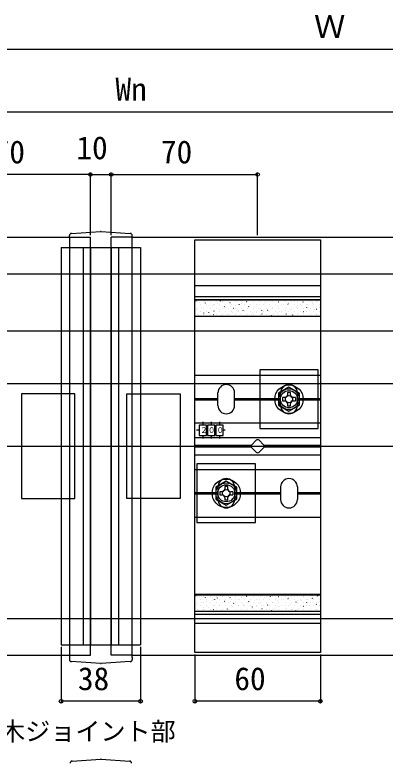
# Model space of a CAD drawing. Units: millimetres, scale not verified. Extents: x -875 to 875, y -1300 to 1292.
# Drawn here: x 173.9 to 350.9, y -552.3 to -194.4 of the extents above; entities that cross this region are included whole.
import ezdxf
from ezdxf.enums import TextEntityAlignment as Align

# ---------------------------------------------------------------- set-up
doc = ezdxf.new("R2010")
doc.units = ezdxf.units.MM
doc.header["$LTSCALE"] = 8
for name, color, linetype in [('0-1_USER1', 3, 'Continuous'), ('0-3_YKK_12', 2, 'Continuous'), ('0-4_YKK_13', 4, 'Continuous'), ('0-5_YKK_D', 6, 'Continuous'), ('0-7_YSS_K', 3, 'Continuous')]:
    doc.layers.add(name, color=color, linetype=linetype)
doc.styles.add('ＭＳ ゴシック', font='')
doc.styles.get('ＭＳ ゴシック').set_extended_font_data('MS Gothic')

msp = doc.modelspace()

# ---------------------------------------------------------------- linework, layer by layer
at = {"layer": '0-3_YKK_12'}
for p, q in [((-290, -300.75), (200.152, -300.75)), ((200.152, -300.75), (210, -300.75)), ((229.848, -300.75), (220, -300.75)), ((229.848, -300.75), (831.228, -300.75)), ((705, -345.75), (-245, -345.75)), ((-245, -370.75), (705, -370.75)), ((-90, -500.75), (200.152, -500.75)), ((229.848, -500.75), (831.228, -500.75))]:
    msp.add_line(p, q, dxfattribs=at)
for points in [[(200.152, -500.75), (210, -500.75), (210, -300.75)], [(229.848, -500.75), (220, -500.75), (220, -300.75)]]:
    msp.add_lwpolyline(points, dxfattribs=at)
at = {"layer": '0-4_YKK_13'}
for p, q in [((200.933, -298.924), (214.9, -297.992)), ((215.1, -297.992), (229.067, -298.924)), ((230, -300.99), (230, -299.924)), ((200.232, -304.78), (200.232, -303.416)), ((229.768, -303.416), (229.768, -304.78)), ((230, -300.99), (229.93, -300.92)), ((196, -305.75), (234, -305.75)), ((196, -305.75), (196, -495.75)), ((200.232, -336.682), (200.232, -304.78)), ((206.5, -305.75), (206.5, -495.75)), ((210, -305.75), (210, -495.75)), ((220, -305.75), (220, -495.75)), ((223.5, -305.75), (223.5, -495.75)), ((229.768, -304.78), (229.768, -336.682)), ((234, -305.75), (234, -495.75)), ((260, -323.85), (320, -323.85)), ((260, -329.047), (320, -329.047)), ((260, -330.574), (320, -330.574)), ((260, -338.735), (260, -330.574)), ((260, -330.761), (320, -330.761)), ((260.575, -331.367), (260.52, -331.284)), ((261.299, -331.659), (261.299, -331.609)), ((262.083, -331.768), (262.079, -331.759)), ((264.289, -331.659), (264.289, -331.609)), ((264.712, -331.169), (264.708, -331.16)), ((265.079, -332.252), (265.023, -332.168)), ((267.279, -331.659), (267.279, -331.609)), ((270.269, -331.659), (270.269, -331.609)), ((270.807, -332.338), (270.804, -332.328)), ((272.305, -331.331), (272.25, -331.248)), ((273.259, -331.659), (273.259, -331.609)), ((273.419, -331.692), (273.416, -331.682)), ((276.048, -331.093), (276.045, -331.083)), ((276.249, -331.659), (276.249, -331.609)), ((276.808, -332.216), (276.753, -332.132)), ((279.239, -331.659), (279.239, -331.609)), ((282.144, -332.261), (282.141, -332.252)), ((282.229, -331.659), (282.229, -331.609)), ((284.756, -331.615), (284.753, -331.606)), ((285.219, -331.659), (285.219, -331.609)), ((287.385, -331.016), (287.382, -331.007)), ((288.209, -331.659), (288.209, -331.609)), ((291.199, -331.659), (291.199, -331.609)), ((293.481, -332.184), (293.477, -332.175)), ((294.189, -331.659), (294.189, -331.609)), ((295.56, -330.951), (295.505, -330.867)), ((296.093, -331.538), (296.089, -331.529)), ((297.179, -331.659), (297.179, -331.609)), ((298.722, -330.94), (298.718, -330.93)), ((300.063, -331.835), (300.008, -331.752)), ((300.169, -331.659), (300.169, -331.609)), ((303.159, -331.659), (303.159, -331.609)), ((304.566, -332.72), (304.511, -332.636)), ((304.817, -332.108), (304.814, -332.098)), ((306.149, -331.659), (306.149, -331.609)), ((307.29, -330.915), (307.234, -330.832)), ((307.429, -331.462), (307.426, -331.452)), ((309.139, -331.659), (309.139, -331.609)), ((310.058, -330.863), (310.055, -330.853)), ((311.793, -331.799), (311.738, -331.716)), ((312.129, -331.659), (312.129, -331.609)), ((315.119, -331.659), (315.119, -331.609)), ((316.154, -332.031), (316.151, -332.022)), ((316.296, -332.684), (316.241, -332.6)), ((318.109, -331.659), (318.109, -331.609)), ((318.766, -331.385), (318.763, -331.376)), ((260.575, -335.535), (260.572, -335.525)), ((261.299, -334.699), (261.299, -334.649)), ((262.674, -333.084), (262.674, -333.034)), ((262.674, -336.124), (262.674, -336.074)), ((263.071, -334.559), (263.067, -334.549)), ((264.289, -334.699), (264.289, -334.649)), ((265.664, -333.084), (265.664, -333.034)), ((265.664, -336.124), (265.664, -336.074)), ((265.683, -333.913), (265.68, -333.903)), ((267.279, -334.699), (267.279, -334.649)), ((268.312, -333.314), (268.309, -333.304)), ((268.654, -333.084), (268.654, -333.034)), ((268.654, -336.124), (268.654, -336.074)), ((269.283, -336.057), (269.28, -336.047)), ((269.582, -333.136), (269.527, -333.053)), ((270.269, -334.699), (270.269, -334.649)), ((271.644, -333.084), (271.644, -333.034)), ((271.644, -336.124), (271.644, -336.074)), ((271.912, -335.458), (271.909, -335.448)), ((273.259, -334.699), (273.259, -334.649)), ((274.085, -334.021), (274.03, -333.937)), ((274.407, -334.482), (274.404, -334.473)), ((274.634, -333.084), (274.634, -333.034)), ((274.634, -336.124), (274.634, -336.074)), ((276.249, -334.699), (276.249, -334.649)), ((277.02, -333.836), (277.016, -333.826)), ((277.624, -333.084), (277.624, -333.034)), ((277.624, -336.124), (277.624, -336.074)), ((278.588, -334.905), (278.533, -334.822)), ((279.239, -334.699), (279.239, -334.649)), ((279.649, -333.237), (279.645, -333.228)), ((280.614, -333.084), (280.614, -333.034)), ((280.614, -336.124), (280.614, -336.074)), ((280.62, -335.98), (280.617, -335.971)), ((281.311, -333.1), (281.256, -333.017)), ((282.229, -334.699), (282.229, -334.649)), ((283.091, -335.79), (283.036, -335.706)), ((283.249, -335.381), (283.245, -335.372)), ((283.604, -333.084), (283.604, -333.034)), ((283.604, -336.124), (283.604, -336.074)), ((285.219, -334.699), (285.219, -334.649)), ((285.744, -334.405), (285.741, -334.396)), ((285.815, -333.985), (285.759, -333.901)), ((286.594, -333.084), (286.594, -333.034)), ((286.594, -336.124), (286.594, -336.074)), ((288.209, -334.699), (288.209, -334.649)), ((288.356, -333.759), (288.353, -333.75)), ((289.584, -333.084), (289.584, -333.034)), ((289.584, -336.124), (289.584, -336.074)), ((290.318, -334.869), (290.263, -334.786)), ((290.985, -333.16), (290.982, -333.151)), ((291.199, -334.699), (291.199, -334.649)), ((291.957, -335.903), (291.953, -335.894)), ((292.574, -333.084), (292.574, -333.034)), ((292.574, -336.124), (292.574, -336.074)), ((294.189, -334.699), (294.189, -334.649)), ((294.585, -335.305), (294.582, -335.295)), ((294.821, -335.754), (294.766, -335.67)), ((295.564, -333.084), (295.564, -333.034)), ((295.564, -336.124), (295.564, -336.074)), ((297.081, -334.329), (297.077, -334.319)), ((297.179, -334.699), (297.179, -334.649)), ((298.554, -333.084), (298.554, -333.034)), ((298.554, -336.124), (298.554, -336.074)), ((299.693, -333.683), (299.69, -333.673)), ((300.169, -334.699), (300.169, -334.649)), ((301.544, -333.084), (301.544, -333.034)), ((301.544, -336.124), (301.544, -336.074)), ((302.322, -333.084), (302.319, -333.074)), ((303.159, -334.699), (303.159, -334.649)), ((303.293, -335.827), (303.29, -335.817)), ((304.534, -333.084), (304.534, -333.034)), ((304.534, -336.124), (304.534, -336.074)), ((305.922, -335.228), (305.919, -335.218)), ((306.149, -334.699), (306.149, -334.649)), ((307.524, -333.084), (307.524, -333.034)), ((307.524, -336.124), (307.524, -336.074)), ((308.417, -334.252), (308.414, -334.243)), ((309.07, -333.604), (309.014, -333.521)), ((309.139, -334.699), (309.139, -334.649)), ((310.514, -333.084), (310.514, -333.034)), ((310.514, -336.124), (310.514, -336.074)), ((311.03, -333.606), (311.026, -333.597)), ((312.018, -336.396), (312.014, -336.387)), ((312.129, -334.699), (312.129, -334.649)), ((313.504, -333.084), (313.504, -333.034)), ((313.504, -336.124), (313.504, -336.074)), ((313.573, -334.489), (313.518, -334.405)), ((313.659, -333.007), (313.655, -332.998)), ((314.63, -335.75), (314.627, -335.741)), ((315.119, -334.699), (315.119, -334.649)), ((316.494, -333.084), (316.494, -333.034)), ((316.494, -336.124), (316.494, -336.074)), ((317.259, -335.151), (317.255, -335.142)), ((318.076, -335.373), (318.021, -335.29)), ((318.109, -334.699), (318.109, -334.649)), ((319.484, -333.084), (319.484, -333.034)), ((319.484, -336.124), (319.484, -336.074)), ((319.754, -334.175), (319.751, -334.166)), ((200.232, -499.57), (200.232, -336.682)), ((229.768, -336.682), (229.768, -499.57)), ((261.299, -337.739), (261.299, -337.689)), ((261.547, -338.278), (261.543, -338.268)), ((264.176, -337.679), (264.172, -337.669)), ((264.34, -337.054), (264.284, -336.971)), ((264.289, -337.739), (264.289, -337.689)), ((266.671, -336.703), (266.668, -336.693)), ((267.279, -337.739), (267.279, -337.689)), ((268.843, -337.939), (268.788, -337.855)), ((270.269, -337.739), (270.269, -337.689)), ((272.883, -338.201), (272.88, -338.192)), ((273.259, -337.739), (273.259, -337.689)), ((275.512, -337.602), (275.509, -337.593)), ((276.249, -337.739), (276.249, -337.689)), ((278.008, -336.626), (278.004, -336.617)), ((279.239, -337.739), (279.239, -337.689)), ((282.229, -337.739), (282.229, -337.689)), ((284.22, -338.124), (284.217, -338.115)), ((285.219, -337.739), (285.219, -337.689)), ((286.849, -337.525), (286.846, -337.516)), ((287.595, -336.674), (287.539, -336.591)), ((288.209, -337.739), (288.209, -337.689)), ((289.344, -336.549), (289.341, -336.54)), ((291.199, -337.739), (291.199, -337.689)), ((292.098, -337.558), (292.043, -337.475)), ((292.945, -338.694), (292.941, -338.684)), ((294.189, -337.739), (294.189, -337.689)), ((295.557, -338.048), (295.553, -338.038)), ((296.601, -338.443), (296.546, -338.359)), ((297.179, -337.739), (297.179, -337.689)), ((298.186, -337.449), (298.182, -337.439)), ((299.324, -336.638), (299.269, -336.555)), ((300.169, -337.739), (300.169, -337.689)), ((300.681, -336.473), (300.678, -336.463)), ((303.159, -337.739), (303.159, -337.689)), ((303.827, -337.522), (303.772, -337.439)), ((304.281, -338.617), (304.278, -338.608)), ((306.149, -337.739), (306.149, -337.689)), ((306.893, -337.971), (306.89, -337.962)), ((308.331, -338.407), (308.275, -338.323)), ((309.139, -337.739), (309.139, -337.689)), ((309.522, -337.372), (309.519, -337.363)), ((312.129, -337.739), (312.129, -337.689)), ((315.119, -337.739), (315.119, -337.689)), ((315.618, -338.54), (315.615, -338.531)), ((318.109, -337.739), (318.109, -337.689)), ((318.23, -337.894), (318.227, -337.885)), ((260, -366.75), (320, -366.75)), ((271, -381.25), (271, -375.25)), ((279, -381.25), (279, -375.25)), ((301, -381.25), (301, -375.25)), ((305.75, -375.1), (304.25, -375.1)), ((304.25, -375.1), (304.25, -376.25)), ((305.75, -376.25), (305.75, -375.1)), ((309, -381.25), (309, -375.25)), ((260, -377.95), (271, -377.95)), ((260, -378.55), (271, -378.55)), ((279, -377.95), (301, -377.95)), ((279, -378.55), (301, -378.55)), ((303, -377.5), (301.85, -377.5)), ((308.15, -377.5), (307, -377.5)), ((307, -379), (308.15, -379)), ((308.15, -377.5), (308.15, -379)), ((309, -377.95), (320, -377.95)), ((309, -378.55), (320, -378.55)), ((304.25, -380.25), (304.25, -381.4)), ((304.25, -381.4), (305.75, -381.4)), ((305.75, -381.4), (305.75, -380.25)), ((260, -389.6), (320, -389.6)), ((263.75, -389.041), (263.75, -390.6)), ((267.75, -389.041), (267.75, -390.6)), ((271.75, -389.041), (271.75, -390.6)), ((262, -393.1), (260.829, -393.1)), ((274.535, -393.1), (273.5, -393.1)), ((260, -396.6), (320, -396.6)), ((263.75, -395.6), (263.75, -397.075)), ((267.75, -395.6), (267.75, -397.075)), ((271.75, -395.6), (271.75, -397.075)), ((286.925, -400.45), (260, -400.45)), ((287.172, -400.043), (289.293, -397.922)), ((290.707, -397.922), (292.828, -400.043)), ((320, -400.45), (293.075, -400.45)), ((260, -401.05), (286.925, -401.05)), ((289.293, -403.579), (287.172, -401.457)), ((292.828, -401.457), (290.707, -403.579)), ((293.075, -401.05), (320, -401.05)), ((260, -404.9), (320, -404.9)), ((260, -411.9), (320, -411.9)), ((271, -420.25), (271, -426.25)), ((275.75, -420.1), (274.25, -420.1)), ((274.25, -420.1), (274.25, -421.25)), ((275.75, -421.25), (275.75, -420.1)), ((279, -420.25), (279, -426.25)), ((301, -420.25), (301, -426.25)), ((309, -420.25), (309, -426.25)), ((260, -422.95), (271, -422.95)), ((260, -423.55), (271, -423.55)), ((273, -422.5), (271.85, -422.5)), ((274.25, -425.25), (274.25, -426.4)), ((275.75, -426.4), (275.75, -425.25)), ((278.15, -422.5), (277, -422.5)), ((277, -424), (278.15, -424)), ((278.15, -422.5), (278.15, -424)), ((279, -422.95), (301, -422.95)), ((279, -423.55), (301, -423.55)), ((309, -422.95), (320, -422.95)), ((309, -423.55), (320, -423.55)), ((274.25, -426.4), (275.75, -426.4)), ((260, -434.75), (320, -434.75)), ((260, -479.769), (260, -471.548)), ((260, -471.548), (320, -471.548)), ((260, -471.796), (320, -471.796)), ((260.575, -472.401), (260.52, -472.318)), ((264.712, -472.203), (264.708, -472.194)), ((272.305, -472.365), (272.25, -472.282)), ((276.048, -472.126), (276.045, -472.117)), ((287.385, -472.05), (287.382, -472.04)), ((295.56, -471.984), (295.505, -471.901)), ((298.722, -471.973), (298.718, -471.964)), ((307.29, -471.948), (307.234, -471.865)), ((310.058, -471.896), (310.055, -471.887)), ((318.766, -472.419), (318.763, -472.409)), ((261.299, -472.693), (261.299, -472.643)), ((261.299, -475.733), (261.299, -475.683)), ((262.083, -472.802), (262.079, -472.793)), ((262.674, -474.118), (262.674, -474.068)), ((263.071, -475.592), (263.067, -475.583)), ((264.289, -472.693), (264.289, -472.643)), ((264.289, -475.733), (264.289, -475.683)), ((265.079, -473.285), (265.023, -473.202)), ((265.664, -474.118), (265.664, -474.068)), ((265.683, -474.946), (265.68, -474.937)), ((267.279, -472.693), (267.279, -472.643)), ((267.279, -475.733), (267.279, -475.683)), ((268.312, -474.347), (268.309, -474.338)), ((268.654, -474.118), (268.654, -474.068)), ((269.582, -474.17), (269.527, -474.086)), ((270.269, -472.693), (270.269, -472.643)), ((270.269, -475.733), (270.269, -475.683)), ((270.807, -473.371), (270.804, -473.362)), ((271.644, -474.118), (271.644, -474.068)), ((273.259, -472.693), (273.259, -472.643)), ((273.259, -475.733), (273.259, -475.683)), ((273.419, -472.725), (273.416, -472.716)), ((274.085, -475.054), (274.03, -474.971)), ((274.407, -475.516), (274.404, -475.506)), ((274.634, -474.118), (274.634, -474.068)), ((276.249, -472.693), (276.249, -472.643)), ((276.249, -475.733), (276.249, -475.683)), ((276.808, -473.249), (276.753, -473.166)), ((277.02, -474.869), (277.016, -474.86)), ((277.624, -474.118), (277.624, -474.068)), ((278.588, -475.939), (278.533, -475.855)), ((279.239, -472.693), (279.239, -472.643)), ((279.239, -475.733), (279.239, -475.683)), ((279.649, -474.271), (279.645, -474.261)), ((280.614, -474.118), (280.614, -474.068)), ((281.311, -474.134), (281.256, -474.05)), ((282.144, -473.295), (282.141, -473.285)), ((282.229, -472.693), (282.229, -472.643)), ((282.229, -475.733), (282.229, -475.683)), ((283.604, -474.118), (283.604, -474.068)), ((284.756, -472.649), (284.753, -472.639)), ((285.219, -472.693), (285.219, -472.643)), ((285.219, -475.733), (285.219, -475.683)), ((285.744, -475.439), (285.741, -475.429)), ((285.815, -475.018), (285.759, -474.935)), ((286.594, -474.118), (286.594, -474.068)), ((288.209, -472.693), (288.209, -472.643)), ((288.209, -475.733), (288.209, -475.683)), ((288.356, -474.793), (288.353, -474.783)), ((289.584, -474.118), (289.584, -474.068)), ((290.318, -475.903), (290.263, -475.819)), ((290.985, -474.194), (290.982, -474.185)), ((291.199, -472.693), (291.199, -472.643)), ((291.199, -475.733), (291.199, -475.683)), ((292.574, -474.118), (292.574, -474.068)), ((293.481, -473.218), (293.477, -473.209)), ((294.189, -472.693), (294.189, -472.643)), ((294.189, -475.733), (294.189, -475.683)), ((295.564, -474.118), (295.564, -474.068)), ((296.093, -472.572), (296.089, -472.563)), ((297.081, -475.362), (297.077, -475.353)), ((297.179, -472.693), (297.179, -472.643)), ((297.179, -475.733), (297.179, -475.683)), ((298.554, -474.118), (298.554, -474.068)), ((299.693, -474.716), (299.69, -474.707)), ((300.063, -472.869), (300.008, -472.786)), ((300.169, -472.693), (300.169, -472.643)), ((300.169, -475.733), (300.169, -475.683)), ((301.544, -474.118), (301.544, -474.068)), ((302.322, -474.117), (302.319, -474.108)), ((303.159, -472.693), (303.159, -472.643)), ((303.159, -475.733), (303.159, -475.683)), ((304.566, -473.753), (304.511, -473.67)), ((304.534, -474.118), (304.534, -474.068)), ((304.817, -473.141), (304.814, -473.132)), ((306.149, -472.693), (306.149, -472.643)), ((306.149, -475.733), (306.149, -475.683)), ((307.429, -472.495), (307.426, -472.486)), ((307.524, -474.118), (307.524, -474.068)), ((308.417, -475.286), (308.414, -475.276)), ((309.07, -474.638), (309.014, -474.554)), ((309.139, -472.693), (309.139, -472.643)), ((309.139, -475.733), (309.139, -475.683)), ((310.514, -474.118), (310.514, -474.068)), ((311.03, -474.64), (311.026, -474.63)), ((311.793, -472.833), (311.738, -472.75)), ((312.129, -472.693), (312.129, -472.643)), ((312.129, -475.733), (312.129, -475.683)), ((313.504, -474.118), (313.504, -474.068)), ((313.573, -475.522), (313.518, -475.439)), ((313.659, -474.041), (313.655, -474.031)), ((315.119, -472.693), (315.119, -472.643)), ((315.119, -475.733), (315.119, -475.683)), ((316.154, -473.065), (316.151, -473.055)), ((316.296, -473.717), (316.241, -473.634)), ((316.494, -474.118), (316.494, -474.068)), ((318.109, -472.693), (318.109, -472.643)), ((318.109, -475.733), (318.109, -475.683)), ((319.484, -474.118), (319.484, -474.068)), ((319.754, -475.209), (319.751, -475.199)), ((260.575, -476.568), (260.572, -476.559)), ((261.299, -478.773), (261.299, -478.723)), ((261.547, -479.311), (261.543, -479.302)), ((262.674, -477.158), (262.674, -477.108)), ((264.176, -478.712), (264.172, -478.703)), ((264.34, -478.088), (264.284, -478.005)), ((264.289, -478.773), (264.289, -478.723)), ((265.664, -477.158), (265.664, -477.108)), ((266.671, -477.736), (266.668, -477.727)), ((267.279, -478.773), (267.279, -478.723)), ((268.654, -477.158), (268.654, -477.108)), ((268.843, -478.972), (268.788, -478.889)), ((269.283, -477.09), (269.28, -477.081)), ((270.269, -478.773), (270.269, -478.723)), ((271.644, -477.158), (271.644, -477.108)), ((271.912, -476.491), (271.909, -476.482)), ((272.883, -479.235), (272.88, -479.225)), ((273.259, -478.773), (273.259, -478.723)), ((274.634, -477.158), (274.634, -477.108)), ((275.512, -478.636), (275.509, -478.626)), ((276.249, -478.773), (276.249, -478.723)), ((277.624, -477.158), (277.624, -477.108)), ((278.008, -477.66), (278.004, -477.65)), ((279.239, -478.773), (279.239, -478.723)), ((280.614, -477.158), (280.614, -477.108)), ((280.62, -477.014), (280.617, -477.004)), ((282.229, -478.773), (282.229, -478.723)), ((283.091, -476.823), (283.036, -476.74)), ((283.249, -476.415), (283.245, -476.405)), ((283.604, -477.158), (283.604, -477.108)), ((284.22, -479.158), (284.217, -479.148)), ((285.219, -478.773), (285.219, -478.723)), ((286.594, -477.158), (286.594, -477.108)), ((286.849, -478.559), (286.846, -478.55)), ((287.595, -477.708), (287.539, -477.624)), ((288.209, -478.773), (288.209, -478.723)), ((289.344, -477.583), (289.341, -477.574)), ((289.584, -477.158), (289.584, -477.108)), ((291.199, -478.773), (291.199, -478.723)), ((291.957, -476.937), (291.953, -476.928)), ((292.098, -478.592), (292.043, -478.509)), ((292.574, -477.158), (292.574, -477.108)), ((294.189, -478.773), (294.189, -478.723)), ((294.585, -476.338), (294.582, -476.329)), ((294.821, -476.787), (294.766, -476.704)), ((295.557, -479.081), (295.553, -479.072)), ((295.564, -477.158), (295.564, -477.108)), ((296.601, -479.476), (296.546, -479.393)), ((297.179, -478.773), (297.179, -478.723)), ((298.186, -478.482), (298.182, -478.473)), ((298.554, -477.158), (298.554, -477.108)), ((299.324, -477.672), (299.269, -477.588)), ((300.169, -478.773), (300.169, -478.723)), ((300.681, -477.506), (300.678, -477.497)), ((301.544, -477.158), (301.544, -477.108)), ((303.159, -478.773), (303.159, -478.723)), ((303.293, -476.86), (303.29, -476.851)), ((303.827, -478.556), (303.772, -478.473)), ((304.534, -477.158), (304.534, -477.108)), ((305.922, -476.261), (305.919, -476.252)), ((306.149, -478.773), (306.149, -478.723)), ((306.893, -479.005), (306.89, -478.995)), ((307.524, -477.158), (307.524, -477.108)), ((308.331, -479.44), (308.275, -479.357)), ((309.139, -478.773), (309.139, -478.723)), ((309.522, -478.406), (309.519, -478.396)), ((310.514, -477.158), (310.514, -477.108)), ((312.018, -477.43), (312.014, -477.42)), ((312.129, -478.773), (312.129, -478.723)), ((313.504, -477.158), (313.504, -477.108)), ((314.63, -476.784), (314.627, -476.774)), ((315.119, -478.773), (315.119, -478.723)), ((315.618, -479.574), (315.615, -479.565)), ((316.494, -477.158), (316.494, -477.108)), ((317.259, -476.185), (317.255, -476.175)), ((318.076, -476.407), (318.021, -476.323)), ((318.109, -478.773), (318.109, -478.723)), ((318.23, -478.928), (318.227, -478.919)), ((319.484, -477.158), (319.484, -477.108)), ((260, -481.074), (320, -481.074)), ((292.945, -479.727), (292.941, -479.718)), ((304.281, -479.651), (304.278, -479.641)), ((260, -485.35), (320, -485.35)), ((196, -495.75), (234, -495.75)), ((200, -501.776), (200, -501.76)), ((200, -501.776), (200.083, -501.859)), ((200, -501.776), (200, -502.825)), ((200, -502.837), (200, -502.825)), ((214.9, -504.759), (200.933, -503.826)), ((229.067, -503.826), (215.1, -504.759)), ((230, -501.776), (230, -501.76)), ((230, -502.825), (230, -502.837)), ((201.234, -551.391), (214.9, -550.479)), ((215.1, -550.479), (228.766, -551.391))]:
    msp.add_line(p, q, dxfattribs=at)
for points in [[(200.07, -300.92), (200, -300.99), (200, -299.924)], [(320, -330.574), (320, -338.735), (260, -338.735)], [(301.85, -377.5), (301.85, -379), (303, -379)], [(271.85, -422.5), (271.85, -424), (273, -424)], [(320, -471.548), (320, -479.769), (260, -479.769)], [(229.917, -501.859), (230, -501.776), (230, -502.825)]]:
    msp.add_lwpolyline(points, dxfattribs=at)
for points in [[(320, -302.05), (320, -499.45), (260, -499.45), (260, -302.05)], [(291, -392.25), (319, -392.25), (319, -364.25), (291, -364.25)], [(202.5, -375.75), (177, -375.75), (177, -425.75), (202.5, -425.75)], [(227.5, -375.75), (253, -375.75), (253, -425.75), (227.5, -425.75)], [(310, -375.364), (305, -372.477), (300, -375.364), (300, -381.137), (305, -384.024), (310, -381.137)], [(262, -395.6), (265.5, -395.6), (265.5, -390.6), (262, -390.6)], [(266, -395.6), (269.5, -395.6), (269.5, -390.6), (266, -390.6)], [(270, -395.6), (273.5, -395.6), (273.5, -390.6), (270, -390.6)], [(261, -437.25), (289, -437.25), (289, -409.25), (261, -409.25)], [(280, -420.364), (275, -417.477), (270, -420.364), (270, -426.137), (275, -429.024), (280, -426.137)]]:
    msp.add_lwpolyline(points, close=True, dxfattribs=at)
for centre, radius in [((305, -378.25), 6.8), ((305, -378.25), 5), ((305, -378.25), 4.1), ((305, -378.25), 1.75), ((275, -423.25), 6.8), ((275, -423.25), 5), ((275, -423.25), 4.1), ((275, -423.25), 1.75)]:
    msp.add_circle(centre, radius, dxfattribs=at)
for centre, radius, start, end in [((201, -299.922), 1, 93.92097, 179.90086), ((215, -299.485), 1.497, 86.17879, 93.82121), ((229, -299.922), 1, 0.09914, 86.07903), ((275, -375.25), 4, 0, 180), ((305, -375.25), 4, 0, 180), ((303, -376.25), 1.25, 270, 0), ((303, -380.25), 1.25, 0, 90), ((307, -376.25), 1.25, 180, 270), ((307, -380.25), 1.25, 90, 180), ((275, -381.25), 4, 180, 0), ((305, -381.25), 4, 180, 0), ((287.879, -400.75), 1, 135, 225), ((290, -398.629), 1, 45, 135), ((292.121, -400.75), 1, 315, 45), ((290, -402.872), 1, 225, 315), ((275, -420.25), 4, 0, 180), ((305, -420.25), 4, 0, 180), ((273, -421.25), 1.25, 270, 0), ((277, -421.25), 1.25, 180, 270), ((273, -425.25), 1.25, 0, 90), ((277, -425.25), 1.25, 90, 180), ((275, -426.25), 4, 180, 0), ((305, -426.25), 4, 180, 0), ((200.993, -502.835), 0.993, 180.11503, 265.85405), ((229.007, -502.835), 0.993, 274.14066, 359.89026), ((215, -551.976), 1.5, 86.18593, 93.81407), ((201.301, -552.388), 1, 93.81407, 176.5), ((228.699, -552.388), 1, 3.5, 86.18593)]:
    msp.add_arc(centre, radius, start, end, dxfattribs=at)
for centre, major_axis, ratio, start_param, end_param in [((201, -298.924), (-0.85, -1.378), 0.382284, 5.7248997, 5.7284899), ((201, -299.423), (1, 0.045), 0.500748, 1.6150626, 1.6169307), ((229, -299.423), (1, -0.045), 0.500748, 1.524662, 1.52653), ((229, -298.924), (0.85, -1.378), 0.382284, 0.5546954, 0.5582856), ((200.08, -303.416), (0, -2.5), 0.061163, 1.5707963, 3.2026792), ((229.92, -303.416), (0, -2.5), 0.061163, 3.0805061, 4.712389), ((200.08, -499.363), (0.013, -2.5), 0.060953, 6.2217902, 7.7711026), ((229.92, -499.363), (-0.013, -2.5), 0.060953, 4.7952681, 6.3445805), ((201, -503.328), (1, -0.045), 0.500748, 4.6558273, 4.6681227), ((229, -503.328), (1, 0.045), 0.500748, 4.7566553, 4.7689506), ((215, -503.26), (0, -1.503), 0.998131, 6.2166177, 6.3497529)]:
    msp.add_ellipse(centre, major_axis=major_axis, ratio=ratio, start_param=start_param, end_param=end_param, dxfattribs=at)
at = {"layer": '0-5_YKK_D'}
for p, q in [((-176, -210.75), (831.228, -210.75)), ((60, -240.75), (410, -240.75)), ((210, -270.75), (140, -270.75)), ((210, -299.75), (210, -269.75)), ((210, -299.75), (210, -269.75)), ((210, -270.75), (220, -270.75)), ((220, -299.75), (220, -269.75)), ((220, -299.75), (220, -269.75)), ((220, -270.75), (290, -270.75)), ((290, -299.75), (290, -269.75)), ((196, -496.75), (196, -523.75)), ((234, -496.75), (234, -523.75)), ((260, -500.45), (260, -523.75)), ((320, -500.45), (320, -523.75)), ((234, -522.75), (196, -522.75)), ((320, -522.75), (260, -522.75))]:
    msp.add_line(p, q, dxfattribs=at)
for centre in [(210, -270.75), (210, -270.75), (220, -270.75), (220, -270.75), (290, -270.75), (196, -522.75), (234, -522.75), (260, -522.75), (320, -522.75)]:
    msp.add_circle(centre, 0.875, dxfattribs=at)
at = {"layer": '0-7_YSS_K'}
for p, q in [((-272.5, -318.25), (831.228, -318.25)), ((-190, -400.75), (834.228, -400.75)), ((-107.5, -483.25), (831.228, -483.25))]:
    msp.add_line(p, q, dxfattribs=at)

# ---------------------------------------------------------------- texts
at = {"layer": '0-1_USER1', "style": 'ＭＳ ゴシック'}
msp.add_text('笠木ジョイント部', height=8.798, dxfattribs=at).set_placement((154.816, -544.189), align=Align.BOTTOM_LEFT)
at = {"layer": '0-4_YKK_13', "style": 'ＭＳ ゴシック', "width": 0.9}
for s, p in [('２', (262.594, -395.182)), ('０', (266.283, -395.222)), ('０', (270.42, -395.241))]:
    msp.add_text(s, height=2.711, dxfattribs=at).set_placement(p, align=Align.BOTTOM_LEFT)
at = {"layer": '0-5_YKK_D', "style": 'ＭＳ ゴシック'}
for s, p in [('Ｗ', (316.961, -208.75)), ('Wn', (222.003, -238.75)), ('10', (203.324, -266.75)), ('70', (163.75, -268.75)), ('70', (243.75, -268.75)), ('38', (204.048, -520.75)), ('60', (278.878, -520.75))]:
    msp.add_text(s, height=11, dxfattribs=at).set_placement(p, align=Align.BOTTOM_LEFT)

doc.saveas('drawing.dxf')
